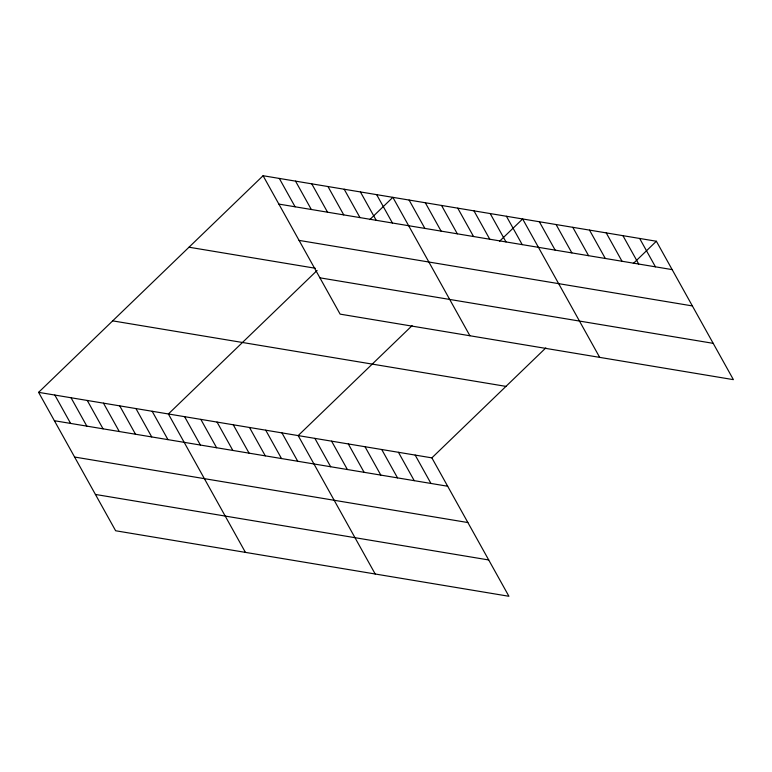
<?xml version="1.0" encoding="UTF-8"?>
<svg xmlns="http://www.w3.org/2000/svg" width="772" height="772" viewBox="0 0 772 772"><rect width="100%" height="100%" fill="white"/><g stroke="black" fill="none" stroke-linecap="round" stroke-linejoin="round"><path stroke-width="1.16" d="M38.6 392.35L431.876 457.864L508.922 596.274L115.636 530.76L38.6 392.35L263.078 175.726L656.364 241.24L733.4 379.65L340.124 314.136L263.078 175.726M317.089 270.47L168.383 413.975L245.419 552.376M369.817 219.586L392.861 197.343L469.907 335.752M412.103 325.639L298.166 435.591L375.202 574.001M499.6 241.202L522.644 218.968L599.69 357.378M431.876 457.864L545.814 347.921M633.32 263.484L656.364 241.24M278.875 204.088L672.151 269.611M299.082 240.401L692.368 305.924M189.005 247.214L315.314 268.251M319.907 277.823L713.183 343.337M112.683 320.863L505.959 386.376M54.387 420.721L447.673 486.235M74.604 457.034L467.88 522.548M95.429 494.447L488.705 559.961M639.65 238.461L655.438 266.822M622.936 235.672L638.724 264.043M606.223 232.883L622.01 261.254M589.509 230.104L605.296 258.466M572.795 227.315L588.582 255.686M556.081 224.536L571.869 252.898M539.358 221.747L555.155 250.118M506.422 216.266L522.21 244.627M490.201 213.564L505.988 241.925M473.979 210.862L489.766 239.224M457.757 208.16L473.545 236.521M441.536 205.448L457.323 233.82M425.314 202.746L441.101 231.117M409.092 200.044L424.88 228.415M376.639 194.64L392.427 223.011M360.418 191.939L376.205 220.31M344.196 189.236L359.984 217.607M327.975 186.535L343.762 214.905M311.753 183.832L327.54 212.203M295.531 181.13L311.319 209.492M279.31 178.429L295.097 206.79M415.162 455.084L430.95 483.446M398.448 452.295L414.236 480.666M381.735 449.516L397.522 477.878M365.021 446.727L380.808 475.098M348.307 443.948L364.094 472.31M331.593 441.159L347.381 469.53M314.88 438.38L330.667 466.742M281.944 432.889L297.731 461.251M265.722 430.187L281.51 458.549M249.501 427.485L265.288 455.847M233.269 424.783L249.067 453.145M217.048 422.081L232.835 450.443M200.826 419.379L216.614 447.741M184.605 416.677L200.392 445.039M152.161 411.273L167.949 439.635M135.94 408.562L151.727 436.933M119.718 405.86L135.505 434.231M103.487 403.158L119.284 431.529M87.265 400.456L103.052 428.827M71.043 397.754L86.831 426.125M54.822 395.052L70.609 423.423"/></g></svg>
